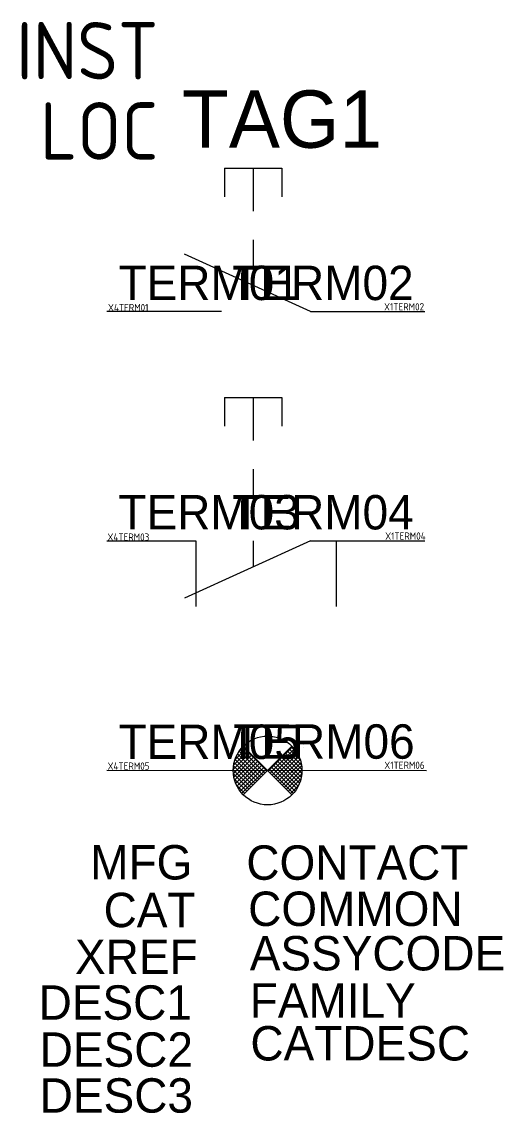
# Model space of a CAD drawing. Extents: x -13.7 to 7.3, y -23 to 24.6.
import ezdxf
from ezdxf.enums import TextEntityAlignment as Align

# ---------------------------------------------------------------- set-up
doc = ezdxf.new("R2010")
doc.units = 0
doc.header["$MEASUREMENT"] = 0
doc.styles.add('WD_IEC', font='isocp2.shx', dxfattribs={"width": 0.9, "height": 4})
pattern_1 = [(270, (-2.438, 4.4894), (5, -9e-16), [24, -3, 0.5, -3])]

msp = doc.modelspace()

# ---------------------------------------------------------------- hatches: boundary and pattern name
h = msp.add_hatch()
h.set_pattern_fill('ANSI37', color=256, angle=-90)
h.set_pattern_definition([(315, (-2.99064, 4.48943), (0.0883883, 0.0883883), []), (45, (-2.99064, 4.48943), (-0.0883883, 0.0883883), [])])
h.paths.add_polyline_path([(-2.991, -8.011), (-1.93, -9.071, 0.4142), (-1.93, -6.95)])
h.paths.add_polyline_path([(-4.051, -9.071), (-2.991, -8.011), (-4.051, -6.95, 0.414184)])
h = msp.add_hatch()
h.set_pattern_fill('ACAD_ISO04W100', color=256, angle=-90)
h.set_pattern_definition(pattern_1)
h.paths.add_polyline_path([(-1.377, -9.071, 0.4142), (-1.377, -6.95), (-2.438, -8.011)])
h = msp.add_hatch()
h.set_pattern_fill('ACAD_ISO04W100', color=256, angle=-90)
h.set_pattern_definition(pattern_1)
h.paths.add_polyline_path([(-1.377, -6.95), (-2.438, -8.011), (-1.377, -9.071, 0.4142)])

# ---------------------------------------------------------------- linework, layer by layer
for p, q in [((-4.874, 18.25), (-2.374, 18.25)), ((-4.874, 18.25), (-4.874, 17)), ((-3.624, 18.25), (-3.624, 16.375)), ((-2.374, 18.25), (-2.374, 17)), ((-3.624, 15.125), (-3.624, 13.389)), ((-1.124, 12), (-6.624, 14.5)), ((-5, 12), (-10, 12)), ((-1.124, 12), (3.876, 12)), ((-4.874, 8.25), (-2.374, 8.25)), ((-4.874, 8.25), (-4.874, 7)), ((-3.624, 8.25), (-3.624, 6.375)), ((-2.374, 8.25), (-2.374, 7)), ((-3.624, 5.125), (-3.624, 3.389)), ((-10, 2), (-6.124, 2)), ((-1.124, 2), (-6.624, -0.5)), ((-6.124, 2), (-6.124, -0.868)), ((-3.624, 2), (-3.624, 0.889)), ((-1.124, 2), (3.876, 2)), ((0, 2), (0, -0.868)), ((-4.568, -6.894), (-4.568, -6.894)), ((-1.931, -9.071), (-4.052, -6.949)), ((-1.93, -6.95), (-4.051, -9.071)), ((-1.438, -7.011), (-1.438, -7.011)), ((-1.432, -6.894), (-1.432, -6.894)), ((-10, -8), (3.938, -8.011))]:
    msp.add_line(p, q)
msp.add_circle((-2.991, -8.011), 1.5)

# ---------------------------------------------------------------- texts
at = {"style": 'WD_IEC', "flags": 1}
for tag, height, p in [('INST', 2.5, (-7.759, 22.125)), ('LOC', 2.5, (-7.759, 18.625)), ('X1TERM02', 0.32, (3.839, 12.047)), ('X1TERM04', 0.32, (3.908, 2.05)), ('X1TERM06', 0.32, (3.863, -7.943))]:
    msp.add_attdef(tag, text='', height=height, dxfattribs=at).set_placement(p, align=Align.RIGHT)
for tag, p, s, height in [('TAG1', (-6.723, 19.142), 'S', 2.5), ('TERM01', (-9.496, 12.501), '23', 1.5), ('TERM03', (-9.499, 2.501), '21', 1.5), ('TERM05', (-9.496, -7.509), 'X1', 1.5)]:
    msp.add_attdef(tag, p, s, height=height)
for tag, text, p in [('TERM02', '24', (3.384, 12.499)), ('TERM04', '22', (3.386, 2.499)), ('TERM06', 'X2', (3.427, -7.499))]:
    msp.add_attdef(tag, text=text, height=1.5).set_placement(p, align=Align.RIGHT)
for tag, p in [('X4TERM01', (-9.957, 12.012)), ('X4TERM03', (-9.979, 2.005)), ('X4TERM05', (-9.975, -7.98))]:
    msp.add_attdef(tag, p, '', height=0.32, dxfattribs=at)
at = {"flags": 1}
for tag, text, p in [('MFG', '', (-6.275, -12.765)), ('CAT', 'XB2-BW8365', (-6.135, -14.844)), ('DESC1', '', (-6.294, -18.88)), ('DESC2', '', (-6.247, -20.93)), ('DESC3', '', (-6.247, -22.933))]:
    msp.add_attdef(tag, text=text, height=1.5, dxfattribs=at).set_placement(p, align=Align.RIGHT)
for tag, p, s in [('CONTACT', (-3.918, -12.777), 'NONC'), ('COMMON', (-3.839, -14.792), '02'), ('ASSYCODE', (-3.769, -16.73), ''), ('FAMILY', (-3.769, -18.792), 'PB_ACKO'), ('CATDESC', (-3.74, -20.657), '')]:
    msp.add_attdef(tag, p, s, height=1.5, dxfattribs=at)
at = {"lineweight": 15, "flags": 1}
msp.add_attdef('XREF', text='', height=1.5, dxfattribs=at).set_placement((-6.046, -16.884), align=Align.RIGHT)

doc.saveas('drawing.dxf')
